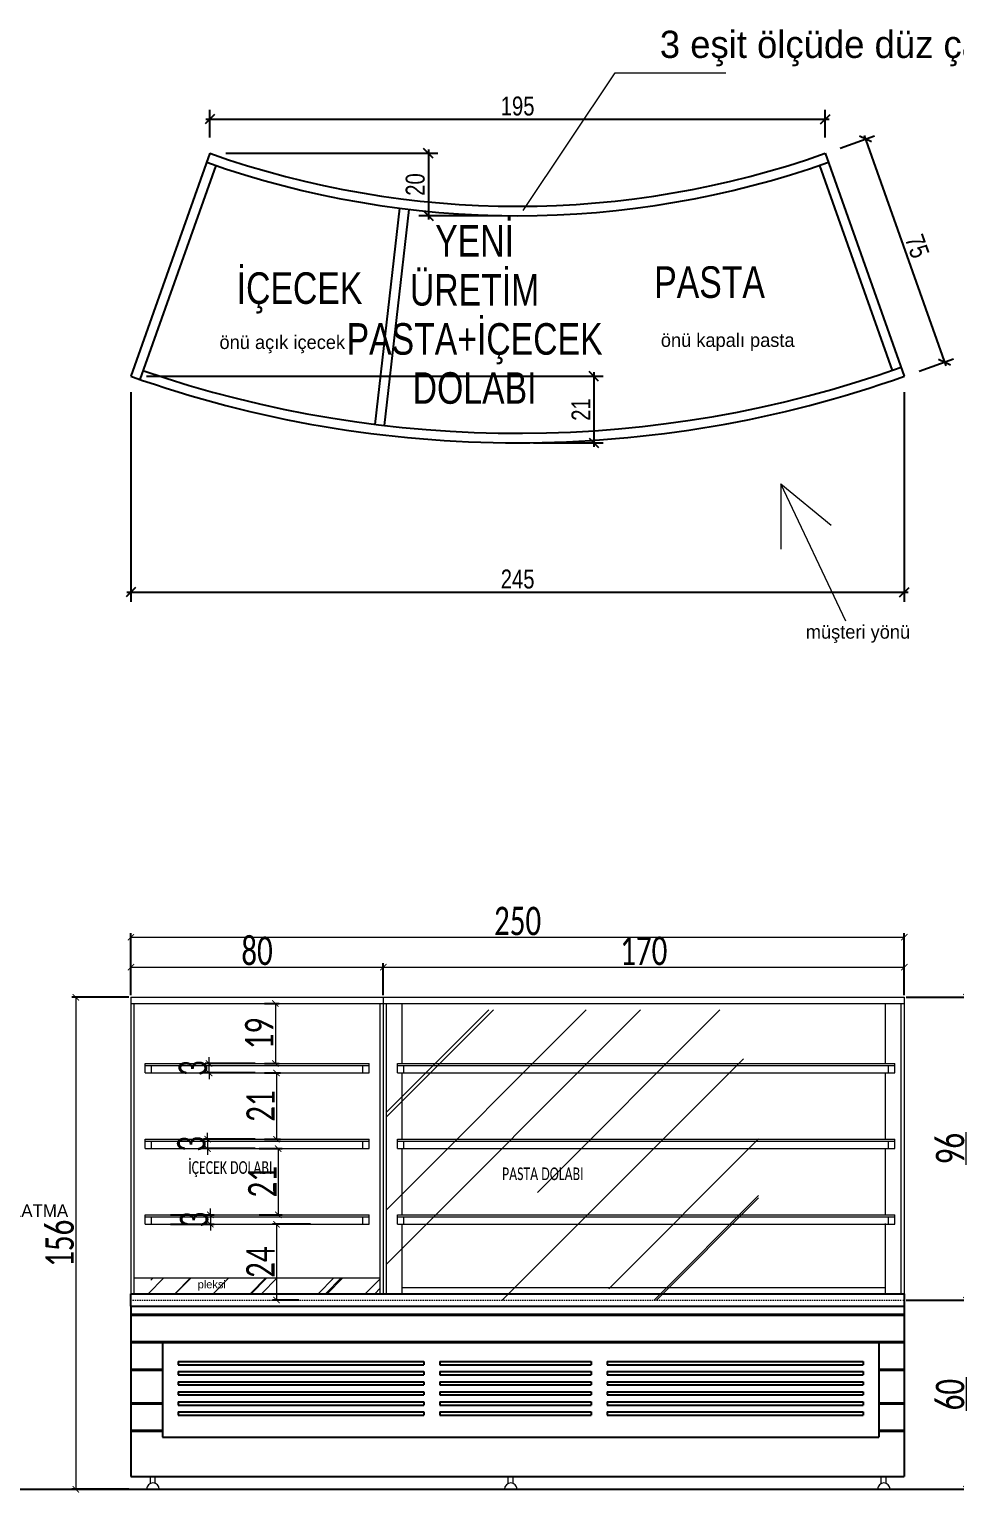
# Model space of a CAD drawing. Header units: millimetres. Extents: x 228897 to 231507, y -97047 to -95333.
# Drawn here: x 230794.6 to 231088, y -96578.2 to -96114.1 of the extents above; entities that cross this region are included whole.
import ezdxf
from ezdxf.enums import TextEntityAlignment as Align

# ---------------------------------------------------------------- set-up
doc = ezdxf.new("R2010")
doc.units = ezdxf.units.MM
doc.header["$PDMODE"] = 2
doc.linetypes.add('DOT', pattern=[6.35, 0, -6.35])
doc.layers.get('0').update_dxf_attribs({"lineweight": 20})
for name, color, linetype in [('makine ekipman', 187, 'Continuous'), ('OLCULENEDIRME', 210, 'Continuous'), ('yazı', 11, 'Continuous')]:
    doc.layers.add(name, color=color, linetype=linetype)
for name, color, linetype, lineweight in [('mutfak yazı', 7, 'Continuous', 20), ('t_ahsap', 34, 'Continuous', 25), ('t_cam', 132, 'Continuous', 20), ('t_mermer', 155, 'Continuous', 20), ('t_olcu', 252, 'Continuous', 20), ('t_tarama', 253, 'Continuous', 5), ('t_yazı', 23, 'Continuous', 25), ('ölçü', 251, 'Continuous', 5)]:
    doc.layers.add(name, color=color, linetype=linetype, lineweight=lineweight)
doc.styles.add('antet', font='arial.ttf')
doc.styles.add('ATU', font='GOTHIC.TTF', dxfattribs={"width": 0.8})
doc.styles.add('NESLİ', font='GOTHIC.TTF', dxfattribs={"height": 7})
doc.styles.add('TAKSİM', font='GOTHIC.TTF', dxfattribs={"height": 20})
doc.styles.add('uban-2', font='GOTHIC.TTF', dxfattribs={"width": 0.8})
doc.styles.add('UBN', font='GOTHIC.TTF', dxfattribs={"width": 0.8})
doc.styles.add('Ölçü50', font='calibri.ttf', dxfattribs={"width": 0.7})
doc.dimstyles.new('olcu10', dxfattribs={"dimtxt": 9, "dimasz": 2, "dimexe": 1.25, "dimexo": 0.625, "dimgap": 0.5, "dimtad": 1, "dimdec": 1, "dimrnd": 0.5, "dimzin": 9, "dimtxsty": 'Ölçü50', "dimblk": 'ARCHTICK', "dimcen": 2, "dimclrd": 256, "dimclre": 256, "dimclrt": 6, "dimazin": 2, "dimtfac": 1, "dimtdec": 1, "dimtix": 1, "dimtmove": 0, "dimatfit": 3, "dimldrblk": 'ARCHTICK', "dimfxl": 1, "dimlwd": -1, "dimarcsym": 0})
doc.dimstyles.new('U_DIM_1_20', dxfattribs={"dimtxt": 6, "dimasz": 3, "dimexe": 3, "dimexo": 5, "dimgap": 1, "dimtad": 1, "dimdec": 1, "dimrnd": 0.5, "dimzin": 11, "dimtxsty": 'ATU', "dimblk": 'OBLIQUE', "dimcen": 1.5, "dimdle": 1.25, "dimclrd": 251, "dimclre": 251, "dimclrt": 1, "dimadec": 0, "dimazin": 0, "dimtfac": 1.25, "dimtdec": 1, "dimtix": 1, "dimtofl": 0, "dimtmove": 1, "dimatfit": 3, "dimldrblk": 'OBLIQUE', "dimfxl": 5, "dimtolj": 1, "dimtzin": 0, "dimarcsym": 0})

# ---------------------------------------------------------------- blocks, each defined once
blk = doc.blocks.new('_Oblique')
at = {"color": 0, "linetype": 'ByBlock', "lineweight": -2}
blk.add_line((-0.5, -0.5), (0.5, 0.5), dxfattribs=at)
blk = doc.blocks.new('*D424')
at = {"layer": 'DEFPOINTS', "color": 0, "transparency": 16777216}
for p in [(231046.94, -96153.48), (231084.75, -96219.65), (231071.99, -96224.17)]:
    blk.add_point(p, dxfattribs=at)
at = {"layer": 'ölçü', "color": 251, "lineweight": -2, "transparency": 16777216}
for p, q in [((231051.66, -96151.81), (231062.53, -96147.95)), ((231059.28, -96147.78), (231085.17, -96220.83)), ((231076.71, -96222.5), (231087.58, -96218.65))]:
    blk.add_line(p, q, dxfattribs=at)
at = {"layer": 'ölçü', "color": 251, "lineweight": -2, "transparency": 16777216, "xscale": 3, "yscale": 3, "zscale": 3}
for p, rotation in [((231059.7, -96148.96), 109.5123395397939), ((231084.75, -96219.65), 289.5123395397938)]:
    blk.add_blockref('_Oblique', p, dxfattribs=dict(at, rotation=rotation))
at = {"layer": 'ölçü', "color": 1, "transparency": 16777216, "insert": (231076.07, -96182.94), "char_height": 6, "attachment_point": 5, "rotation": 289.5123, "style": 'ATU'}
blk.add_mtext('\\A1;75', dxfattribs=at)
blk = doc.blocks.new('_ArchTick')
at = {"color": 0, "linetype": 'ByBlock', "const_width": 0.15}
blk.add_lwpolyline([(-0.5, -0.5), (0.5, 0.5)], dxfattribs=at)
blk = doc.blocks.new('*D442')
at = {"layer": 'DEFPOINTS', "color": 0, "transparency": 16777216}
for p in [(230826.8, -96421.07), (230809.36, -96577.07), (230826.8, -96577.07)]:
    blk.add_point(p, dxfattribs=at)
at = {"layer": 't_olcu', "lineweight": -2, "transparency": 16777216}
for p, q in [((230826.18, -96421.07), (230808.11, -96421.07)), ((230826.18, -96577.07), (230808.11, -96577.07))]:
    blk.add_line(p, q, dxfattribs=at)
at = {"layer": 't_olcu', "transparency": 16777216}
blk.add_line((230809.36, -96421.07), (230809.36, -96577.07), dxfattribs=at)
at = {"layer": 't_olcu', "transparency": 16777216, "xscale": 2, "yscale": 2, "zscale": 2}
for p, rotation in [((230809.36, -96421.07), 90), ((230809.36, -96577.07), 270)]:
    blk.add_blockref('_ArchTick', p, dxfattribs=dict(at, rotation=rotation))
at = {"layer": 't_olcu', "color": 6, "transparency": 16777216, "insert": (230804.25, -96499.07), "char_height": 9, "attachment_point": 5, "rotation": 90, "style": 'Ölçü50'}
blk.add_mtext('156', dxfattribs=at)
blk = doc.blocks.new('*D425')
at = {"layer": 'DEFPOINTS', "color": 0, "transparency": 16777216}
for p in [(231071.99, -96517.07, 0), (231079.89, -96577.07, 0), (231091.64, -96577.07)]:
    blk.add_point(p, dxfattribs=at)
at = {"layer": 't_olcu', "lineweight": -2, "transparency": 16777216}
for p, q in [((231072.62, -96517.07), (231092.89, -96517.07)), ((231080.52, -96577.07), (231092.89, -96577.07))]:
    blk.add_line(p, q, dxfattribs=at)
at = {"layer": 't_olcu', "transparency": 16777216}
blk.add_line((231091.64, -96517.07), (231091.64, -96577.07), dxfattribs=at)
at = {"layer": 't_olcu', "transparency": 16777216, "xscale": 2, "yscale": 2, "zscale": 2}
for p, rotation in [((231091.64, -96517.07), 90), ((231091.64, -96577.07), 270)]:
    blk.add_blockref('_ArchTick', p, dxfattribs=dict(at, rotation=rotation))
at = {"layer": 't_olcu', "color": 6, "transparency": 16777216, "insert": (231086.53, -96547.07), "char_height": 9, "attachment_point": 5, "rotation": 90, "style": 'Ölçü50'}
blk.add_mtext('60', dxfattribs=at)
blk = doc.blocks.new('*D443')
at = {"layer": 'DEFPOINTS', "color": 0, "transparency": 16777216}
for p in [(231071.99, -96421.07, 0), (231091.64, -96421.07), (231071.99, -96517.07, 0)]:
    blk.add_point(p, dxfattribs=at)
at = {"layer": 't_olcu', "lineweight": -2, "transparency": 16777216}
for p, q in [((231072.62, -96421.07), (231092.89, -96421.07)), ((231072.62, -96517.07), (231092.89, -96517.07))]:
    blk.add_line(p, q, dxfattribs=at)
at = {"layer": 't_olcu', "transparency": 16777216}
blk.add_line((231091.64, -96517.07), (231091.64, -96421.07), dxfattribs=at)
at = {"layer": 't_olcu', "transparency": 16777216, "xscale": 2, "yscale": 2, "zscale": 2}
for p, rotation in [((231091.64, -96421.07), 90), ((231091.64, -96517.07), 270)]:
    blk.add_blockref('_ArchTick', p, dxfattribs=dict(at, rotation=rotation))
at = {"layer": 't_olcu', "color": 6, "transparency": 16777216, "insert": (231086.53, -96469.07), "char_height": 9, "attachment_point": 5, "rotation": 90, "style": 'Ölçü50'}
blk.add_mtext('96', dxfattribs=at)
blk = doc.blocks.new('*D444')
at = {"layer": 'DEFPOINTS', "color": 0, "transparency": 16777216}
for p in [(231071.99, -96402.04), (230826.8, -96421.07, 0), (231071.99, -96421.07)]:
    blk.add_point(p, dxfattribs=at)
at = {"layer": 't_olcu', "lineweight": -2, "transparency": 16777216}
for p, q in [((230826.8, -96420.44), (230826.8, -96400.79)), ((231071.99, -96420.44), (231071.99, -96400.79))]:
    blk.add_line(p, q, dxfattribs=at)
at = {"layer": 't_olcu', "transparency": 16777216}
blk.add_line((230826.8, -96402.04), (231071.99, -96402.04), dxfattribs=at)
at = {"layer": 't_olcu', "transparency": 16777216, "xscale": 2, "yscale": 2, "zscale": 2, "rotation": 180}
blk.add_blockref('_ArchTick', (230826.8, -96402.04), dxfattribs=at)
at = {"layer": 't_olcu', "transparency": 16777216, "xscale": 2, "yscale": 2, "zscale": 2}
blk.add_blockref('_ArchTick', (231071.99, -96402.04), dxfattribs=at)
at = {"layer": 't_olcu', "color": 6, "transparency": 16777216, "insert": (230949.4, -96396.93), "char_height": 9, "attachment_point": 5, "style": 'Ölçü50'}
blk.add_mtext('250', dxfattribs=at)
blk = doc.blocks.new('*D429')
at = {"layer": 'DEFPOINTS', "color": 0, "transparency": 16777216}
for p in [(230868.58, -96423.07, 0), (230868.58, -96442.07, 0), (230872.6, -96442.07)]:
    blk.add_point(p, dxfattribs=at)
at = {"layer": 't_olcu', "lineweight": -2, "transparency": 16777216}
for p, q in [((230869.21, -96423.07), (230873.85, -96423.07)), ((230869.21, -96442.07), (230873.85, -96442.07))]:
    blk.add_line(p, q, dxfattribs=at)
at = {"layer": 't_olcu', "transparency": 16777216}
blk.add_line((230872.6, -96423.07), (230872.6, -96442.07), dxfattribs=at)
at = {"layer": 't_olcu', "transparency": 16777216, "xscale": 2, "yscale": 2, "zscale": 2}
for p, rotation in [((230872.6, -96423.07), 90), ((230872.6, -96442.07), 270)]:
    blk.add_blockref('_ArchTick', p, dxfattribs=dict(at, rotation=rotation))
at = {"layer": 't_olcu', "color": 6, "transparency": 16777216, "insert": (230867.49, -96432.57), "char_height": 9, "attachment_point": 5, "rotation": 90, "style": 'Ölçü50'}
blk.add_mtext('19', dxfattribs=at)
blk = doc.blocks.new('*D447')
at = {"layer": 'DEFPOINTS', "color": 0, "transparency": 16777216}
for p in [(230851.6, -96442.07), (230866.8, -96442.07, 0), (230866.8, -96445.07, 0)]:
    blk.add_point(p, dxfattribs=at)
at = {"layer": 't_olcu', "lineweight": -2, "transparency": 16777216}
for p, q in [((230866.18, -96442.07), (230850.35, -96442.07)), ((230866.18, -96445.07), (230850.35, -96445.07))]:
    blk.add_line(p, q, dxfattribs=at)
at = {"layer": 't_olcu', "transparency": 16777216}
for p, q in [((230851.6, -96442.07), (230851.6, -96440.07)), ((230851.6, -96445.07), (230851.6, -96442.07)), ((230851.6, -96445.07), (230851.6, -96447.07))]:
    blk.add_line(p, q, dxfattribs=at)
at = {"layer": 't_olcu', "transparency": 16777216, "xscale": 2, "yscale": 2, "zscale": 2}
for p, rotation in [((230851.6, -96442.07), 270), ((230851.6, -96445.07), 90)]:
    blk.add_blockref('_ArchTick', p, dxfattribs=dict(at, rotation=rotation))
at = {"layer": 't_olcu', "color": 6, "transparency": 16777216, "insert": (230846.49, -96443.57), "char_height": 9, "attachment_point": 5, "rotation": 90, "style": 'Ölçü50'}
blk.add_mtext('3', dxfattribs=at)
blk = doc.blocks.new('*D450')
at = {"layer": 'DEFPOINTS', "color": 0, "transparency": 16777216}
for p in [(230866.8, -96469.07), (230866.8, -96490.07), (230873.51, -96490.07)]:
    blk.add_point(p, dxfattribs=at)
at = {"layer": 't_olcu', "lineweight": -2, "transparency": 16777216}
for p, q in [((230867.43, -96469.07), (230874.76, -96469.07)), ((230867.43, -96490.07), (230874.76, -96490.07))]:
    blk.add_line(p, q, dxfattribs=at)
at = {"layer": 't_olcu', "transparency": 16777216}
blk.add_line((230873.51, -96469.07), (230873.51, -96490.07), dxfattribs=at)
at = {"layer": 't_olcu', "transparency": 16777216, "xscale": 2, "yscale": 2, "zscale": 2}
for p, rotation in [((230873.51, -96469.07), 90), ((230873.51, -96490.07), 270)]:
    blk.add_blockref('_ArchTick', p, dxfattribs=dict(at, rotation=rotation))
at = {"layer": 't_olcu', "color": 6, "transparency": 16777216, "insert": (230868.47, -96479.57), "char_height": 9, "attachment_point": 5, "rotation": 90, "style": 'Ölçü50'}
blk.add_mtext('21', dxfattribs=at)
blk = doc.blocks.new('*D430')
at = {"layer": 'DEFPOINTS', "color": 0, "transparency": 16777216}
for p in [(230868.58, -96445.07, 0), (230868.58, -96466.07, 0), (230872.96, -96466.07)]:
    blk.add_point(p, dxfattribs=at)
at = {"layer": 't_olcu', "lineweight": -2, "transparency": 16777216}
for p, q in [((230869.21, -96445.07), (230874.21, -96445.07)), ((230869.21, -96466.07), (230874.21, -96466.07))]:
    blk.add_line(p, q, dxfattribs=at)
at = {"layer": 't_olcu', "transparency": 16777216}
blk.add_line((230872.96, -96445.07), (230872.96, -96466.07), dxfattribs=at)
at = {"layer": 't_olcu', "transparency": 16777216, "xscale": 2, "yscale": 2, "zscale": 2}
for p, rotation in [((230872.96, -96445.07), 90), ((230872.96, -96466.07), 270)]:
    blk.add_blockref('_ArchTick', p, dxfattribs=dict(at, rotation=rotation))
at = {"layer": 't_olcu', "color": 6, "transparency": 16777216, "insert": (230867.92, -96455.57), "char_height": 9, "attachment_point": 5, "rotation": 90, "style": 'Ölçü50'}
blk.add_mtext('21', dxfattribs=at)
blk = doc.blocks.new('*D451')
at = {"layer": 'DEFPOINTS', "color": 0, "transparency": 16777216}
for p in [(230866.8, -96466.07, 0), (230851.11, -96469.07), (230866.8, -96469.07, 0)]:
    blk.add_point(p, dxfattribs=at)
at = {"layer": 't_olcu', "lineweight": -2, "transparency": 16777216}
for p, q in [((230866.18, -96466.07), (230849.86, -96466.07)), ((230866.18, -96469.07), (230849.86, -96469.07))]:
    blk.add_line(p, q, dxfattribs=at)
at = {"layer": 't_olcu', "transparency": 16777216}
for p, q in [((230851.11, -96466.07), (230851.11, -96464.07)), ((230851.11, -96466.07), (230851.11, -96469.07)), ((230851.11, -96469.07), (230851.11, -96471.07))]:
    blk.add_line(p, q, dxfattribs=at)
at = {"layer": 't_olcu', "transparency": 16777216, "xscale": 2, "yscale": 2, "zscale": 2}
for p, rotation in [((230851.11, -96466.07), 270), ((230851.11, -96469.07), 90)]:
    blk.add_blockref('_ArchTick', p, dxfattribs=dict(at, rotation=rotation))
at = {"layer": 't_olcu', "color": 6, "transparency": 16777216, "insert": (230846, -96467.57), "char_height": 9, "attachment_point": 5, "rotation": 90, "style": 'Ölçü50'}
blk.add_mtext('3', dxfattribs=at)
blk = doc.blocks.new('*D431')
at = {"layer": 'DEFPOINTS', "color": 0, "transparency": 16777216}
for p in [(230884.34, -96493.07, 0), (230872.92, -96517.07), (230880.71, -96517.07, 0)]:
    blk.add_point(p, dxfattribs=at)
at = {"layer": 't_olcu', "lineweight": -2, "transparency": 16777216}
for p, q in [((230883.71, -96493.07), (230871.67, -96493.07)), ((230880.09, -96517.07), (230871.67, -96517.07))]:
    blk.add_line(p, q, dxfattribs=at)
at = {"layer": 't_olcu', "transparency": 16777216}
blk.add_line((230872.92, -96493.07), (230872.92, -96517.07), dxfattribs=at)
at = {"layer": 't_olcu', "transparency": 16777216, "xscale": 2, "yscale": 2, "zscale": 2}
for p, rotation in [((230872.92, -96493.07), 90), ((230872.92, -96517.07), 270)]:
    blk.add_blockref('_ArchTick', p, dxfattribs=dict(at, rotation=rotation))
at = {"layer": 't_olcu', "color": 6, "transparency": 16777216, "insert": (230867.86, -96505.07), "char_height": 9, "attachment_point": 5, "rotation": 90, "style": 'Ölçü50'}
blk.add_mtext('24', dxfattribs=at)
blk = doc.blocks.new('*D432')
at = {"layer": 'DEFPOINTS', "color": 0, "transparency": 16777216}
for p in [(230838.75, -96490.07, 0), (230838.75, -96493.07, 0), (230851.99, -96493.07)]:
    blk.add_point(p, dxfattribs=at)
at = {"layer": 't_olcu', "lineweight": -2, "transparency": 16777216}
for p, q in [((230839.37, -96490.07), (230853.24, -96490.07)), ((230839.37, -96493.07), (230853.24, -96493.07))]:
    blk.add_line(p, q, dxfattribs=at)
at = {"layer": 't_olcu', "transparency": 16777216}
for p, q in [((230851.99, -96490.07), (230851.99, -96488.07)), ((230851.99, -96490.07), (230851.99, -96493.07)), ((230851.99, -96493.07), (230851.99, -96495.07))]:
    blk.add_line(p, q, dxfattribs=at)
at = {"layer": 't_olcu', "transparency": 16777216, "xscale": 2, "yscale": 2, "zscale": 2}
for p, rotation in [((230851.99, -96490.07), 270), ((230851.99, -96493.07), 90)]:
    blk.add_blockref('_ArchTick', p, dxfattribs=dict(at, rotation=rotation))
at = {"layer": 't_olcu', "color": 6, "transparency": 16777216, "insert": (230846.88, -96491.57), "char_height": 9, "attachment_point": 5, "rotation": 90, "style": 'Ölçü50'}
blk.add_mtext('3', dxfattribs=at)
blk = doc.blocks.new('*D455')
at = {"layer": 'DEFPOINTS', "color": 0, "transparency": 16777216}
for p in [(230906.8, -96411.52), (230826.8, -96421.07), (230906.8, -96421.07, 0)]:
    blk.add_point(p, dxfattribs=at)
at = {"layer": 't_olcu', "lineweight": -2, "transparency": 16777216}
for p, q in [((230826.8, -96420.44), (230826.8, -96410.27)), ((230906.8, -96420.44), (230906.8, -96410.27))]:
    blk.add_line(p, q, dxfattribs=at)
at = {"layer": 't_olcu', "transparency": 16777216}
blk.add_line((230826.8, -96411.52), (230906.8, -96411.52), dxfattribs=at)
at = {"layer": 't_olcu', "transparency": 16777216, "xscale": 2, "yscale": 2, "zscale": 2, "rotation": 180}
blk.add_blockref('_ArchTick', (230826.8, -96411.52), dxfattribs=at)
at = {"layer": 't_olcu', "transparency": 16777216, "xscale": 2, "yscale": 2, "zscale": 2}
blk.add_blockref('_ArchTick', (230906.8, -96411.52), dxfattribs=at)
at = {"layer": 't_olcu', "color": 6, "transparency": 16777216, "insert": (230866.8, -96406.4), "char_height": 9, "attachment_point": 5, "style": 'Ölçü50'}
blk.add_mtext('80', dxfattribs=at)
blk = doc.blocks.new('*D435')
at = {"layer": 'DEFPOINTS', "color": 0, "transparency": 16777216}
for p in [(231071.99, -96411.52), (231071.99, -96420.44), (230906.8, -96421.07, 0)]:
    blk.add_point(p, dxfattribs=at)
at = {"layer": 't_olcu', "lineweight": -2, "transparency": 16777216}
for p, q in [((230906.8, -96420.44), (230906.8, -96410.27)), ((231071.99, -96419.82), (231071.99, -96410.27))]:
    blk.add_line(p, q, dxfattribs=at)
at = {"layer": 't_olcu', "transparency": 16777216}
blk.add_line((230906.8, -96411.52), (231071.99, -96411.52), dxfattribs=at)
at = {"layer": 't_olcu', "transparency": 16777216, "xscale": 2, "yscale": 2, "zscale": 2, "rotation": 180}
blk.add_blockref('_ArchTick', (230906.8, -96411.52), dxfattribs=at)
at = {"layer": 't_olcu', "transparency": 16777216, "xscale": 2, "yscale": 2, "zscale": 2}
blk.add_blockref('_ArchTick', (231071.99, -96411.52), dxfattribs=at)
at = {"layer": 't_olcu', "color": 6, "transparency": 16777216, "insert": (230989.4, -96406.4), "char_height": 9, "attachment_point": 5, "style": 'Ölçü50'}
blk.add_mtext('170', dxfattribs=at)
blk = doc.blocks.new('*D437')
at = {"layer": 'DEFPOINTS', "color": 0, "transparency": 16777216}
for p in [(231046.94, -96142.67), (230851.86, -96153.48), (231046.94, -96153.48)]:
    blk.add_point(p, dxfattribs=at)
at = {"layer": 'ölçü', "color": 251, "lineweight": -2, "transparency": 16777216}
for p, q in [((230851.86, -96148.48), (230851.86, -96139.67)), ((231046.94, -96148.48), (231046.94, -96139.67)), ((230850.61, -96142.67), (231048.19, -96142.67))]:
    blk.add_line(p, q, dxfattribs=at)
at = {"layer": 'ölçü', "color": 251, "lineweight": -2, "transparency": 16777216, "xscale": 3, "yscale": 3, "zscale": 3, "rotation": 180}
blk.add_blockref('_Oblique', (230851.86, -96142.67), dxfattribs=at)
at = {"layer": 'ölçü', "color": 251, "lineweight": -2, "transparency": 16777216, "xscale": 3, "yscale": 3, "zscale": 3}
blk.add_blockref('_Oblique', (231046.94, -96142.67), dxfattribs=at)
at = {"layer": 'ölçü', "color": 1, "transparency": 16777216, "insert": (230949.4, -96138.52), "char_height": 6, "attachment_point": 5, "style": 'ATU'}
blk.add_mtext('\\A1;195', dxfattribs=at)
blk = doc.blocks.new('*D438')
at = {"layer": 'DEFPOINTS', "color": 0, "transparency": 16777216}
for p in [(230826.8, -96224.17), (230949.4, -96245.26), (230973.54, -96245.26)]:
    blk.add_point(p, dxfattribs=at)
at = {"layer": 'ölçü', "color": 251, "lineweight": -2, "transparency": 16777216}
for p, q in [((230831.8, -96224.17), (230976.54, -96224.17)), ((230973.54, -96222.92), (230973.54, -96246.51)), ((230954.4, -96245.26), (230976.54, -96245.26))]:
    blk.add_line(p, q, dxfattribs=at)
at = {"layer": 'ölçü', "color": 251, "lineweight": -2, "transparency": 16777216, "xscale": 3, "yscale": 3, "zscale": 3}
for p, rotation in [((230973.54, -96224.17), 90), ((230973.54, -96245.26), 270)]:
    blk.add_blockref('_Oblique', p, dxfattribs=dict(at, rotation=rotation))
at = {"layer": 'ölçü', "color": 1, "transparency": 16777216, "insert": (230969.47, -96234.71), "char_height": 6, "attachment_point": 5, "rotation": 90, "style": 'ATU'}
blk.add_mtext('\\A1;21', dxfattribs=at)
blk = doc.blocks.new('*D439')
at = {"layer": 'DEFPOINTS', "color": 0, "transparency": 16777216}
for p in [(230851.86, -96153.48), (230921.11, -96173.26), (230949.4, -96173.26)]:
    blk.add_point(p, dxfattribs=at)
at = {"layer": 'ölçü', "color": 251, "lineweight": -2, "transparency": 16777216}
for p, q in [((230856.86, -96153.48), (230924.11, -96153.48)), ((230921.11, -96152.23), (230921.11, -96174.51)), ((230944.4, -96173.26), (230918.11, -96173.26))]:
    blk.add_line(p, q, dxfattribs=at)
at = {"layer": 'ölçü', "color": 251, "lineweight": -2, "transparency": 16777216, "xscale": 3, "yscale": 3, "zscale": 3}
for p, rotation in [((230921.11, -96153.48), 90), ((230921.11, -96173.26), 270)]:
    blk.add_blockref('_Oblique', p, dxfattribs=dict(at, rotation=rotation))
at = {"layer": 'ölçü', "color": 1, "transparency": 16777216, "insert": (230916.96, -96163.37), "char_height": 6, "attachment_point": 5, "rotation": 90, "style": 'ATU'}
blk.add_mtext('\\A1;20', dxfattribs=at)
blk = doc.blocks.new('*D441')
at = {"layer": 'DEFPOINTS', "color": 0, "transparency": 16777216}
for p in [(230826.8, -96224.17), (231071.99, -96224.17), (231071.99, -96292.65)]:
    blk.add_point(p, dxfattribs=at)
at = {"layer": 'ölçü', "color": 251, "lineweight": -2, "transparency": 16777216}
for p, q in [((230826.8, -96229.17), (230826.8, -96295.65)), ((231071.99, -96229.17), (231071.99, -96295.65)), ((230825.55, -96292.65), (231073.24, -96292.65))]:
    blk.add_line(p, q, dxfattribs=at)
at = {"layer": 'ölçü', "color": 251, "lineweight": -2, "transparency": 16777216, "xscale": 3, "yscale": 3, "zscale": 3, "rotation": 180}
blk.add_blockref('_Oblique', (230826.8, -96292.65), dxfattribs=at)
at = {"layer": 'ölçü', "color": 251, "lineweight": -2, "transparency": 16777216, "xscale": 3, "yscale": 3, "zscale": 3}
blk.add_blockref('_Oblique', (231071.99, -96292.65), dxfattribs=at)
at = {"layer": 'ölçü', "color": 1, "transparency": 16777216, "insert": (230949.4, -96288.5), "char_height": 6, "attachment_point": 5, "style": 'ATU'}
blk.add_mtext('\\A1;245', dxfattribs=at)

msp = doc.modelspace()

# ---------------------------------------------------------------- hatches: boundary and pattern name
at = {"layer": 't_tarama'}
h = msp.add_hatch(dxfattribs=at)
h.set_pattern_fill('AR-RROOF', color=256, scale=2, angle=45)
h.set_pattern_definition([(45, (200961.505, -95225.82), (43.10523, 114.94728), [762, -101.6, 254, -50.8]), (45, (200991.32, -95160.08), (-83.69599, 11.85394), [152.4, -16.764, 304.8, -38.1]), (45, (200948.932, -95177.325), (162.72224, 210.856414), [406.4, -71.12, 203.2, -50.8])])
h.paths.add_polyline_path([(230907.8, -96425.07), (231025.77, -96425.07), (231025.77, -96517.07), (230907.8, -96517.07)])
h = msp.add_hatch(dxfattribs=at)
h.set_pattern_fill('AR-RROOF', color=256, scale=0.5, angle=45)
h.set_pattern_definition([(45, (200872.208, -95223.818), (10.7763073, 28.7368196), [190.5, -25.4, 63.5, -12.7]), (45, (200879.662, -95207.384), (-20.923997, 2.9634845), [38.1, -4.191, 76.2, -9.525]), (45, (200869.065, -95211.695), (40.6805602, 52.7141034), [101.6, -17.78, 50.8, -12.7])])
h.paths.add_polyline_path([(230827.8, -96510.07), (230827.8, -96515.07), (230905.8, -96515.07), (230905.8, -96510.07)])

# ---------------------------------------------------------------- linework, layer by layer
at = {"color": 5}
for p, q in [((230832.99, -96575.23, 0), (230832.99, -96573.07, 0)), ((230834.5, -96575.2, 0), (230834.5, -96573.07, 0)), ((230946.45, -96575.23, 0), (230946.45, -96573.07, 0)), ((230947.96, -96575.2, 0), (230947.96, -96573.07, 0)), ((231064.7, -96575.23, 0), (231064.7, -96573.07, 0)), ((231066.21, -96575.2, 0), (231066.21, -96573.07, 0))]:
    msp.add_line(p, q, dxfattribs=at)
for centre in [(230833.78, -96577.07, 0), (230947.24, -96577.07, 0), (231065.49, -96577.07, 0)]:
    msp.add_arc(centre, 2, 0, 180, dxfattribs=at)
at = {"layer": 'makine ekipman'}
for p, q in [((230851.86, -96153.48, 0), (230826.8, -96224.17, 0)), ((231046.94, -96153.48, 0), (231071.99, -96224.17, 0)), ((230853.69, -96157.3, 0), (230829.63, -96225.17, 0)), ((231045.11, -96157.29, 0), (231068.17, -96222.33, 0)), ((230904.23, -96239.44, 0), (230912.01, -96170.88, 0)), ((230907.21, -96239.8, 0), (230914.99, -96171.24, 0))]:
    msp.add_line(p, q, dxfattribs=at)
for centre, radius, start, end in [((230949.39, -95878.35, 0), 294.9, 250.4801, 289.5225), ((230949.39, -95878.35, 0), 291.9, 250.4801, 289.5225), ((230949.39, -95878.35, 0), 363.9, 250.9528, 289.5222), ((230949.4, -95878.37, 0), 366.89, 250.4791, 289.5209)]:
    msp.add_arc(centre, radius, start, end, dxfattribs=at)
at = {"layer": 'mutfak yazı'}
for p, q in [((230951.19, -96171.64, 0), (230980.29, -96127.96, 0)), ((230980.29, -96127.96, 0), (231015.45, -96127.96, 0)), ((231053.43, -96301.78, 0), (231032.81, -96258.28, 0)), ((231032.81, -96258.28, 0), (231032.81, -96278.97, 0)), ((231032.81, -96258.28, 0), (231048.83, -96271.38, 0))]:
    msp.add_line(p, q, dxfattribs=at)
at = {"layer": 'OLCULENEDIRME'}
msp.add_line((230543.12, -96577.07, 0), (231169.06, -96577.07, 0), dxfattribs=at)
at = {"layer": 't_ahsap'}
for p, q in [((230826.8, -96519.07, 0), (230826.8, -96573.07, 0)), ((230826.8, -96521.57, 0), (231071.99, -96521.57, 0)), ((230826.8, -96521.87, 0), (231071.99, -96521.87, 0)), ((231071.99, -96519.07, 0), (231071.99, -96573.07, 0)), ((230826.8, -96530.27, 0), (231071.99, -96530.27, 0)), ((230826.8, -96530.57, 0), (231071.99, -96530.57, 0)), ((230836.8, -96530.57, 0), (231063.89, -96530.57, 0)), ((230836.8, -96530.57, 0), (230836.8, -96560.57, 0)), ((231063.89, -96530.57, 0), (231063.89, -96560.57, 0)), ((231063.89, -96530.57, 0), (231071.99, -96530.57, 0)), ((230841.8, -96536.57, 0), (230919.71, -96536.57, 0)), ((230841.8, -96536.57, 0), (230841.8, -96537.57, 0)), ((230919.71, -96536.57, 0), (230919.71, -96537.57, 0)), ((230924.71, -96536.57, 0), (230972.75, -96536.57, 0)), ((230924.71, -96536.57, 0), (230924.71, -96537.57, 0)), ((230972.75, -96536.57, 0), (230972.75, -96537.57, 0)), ((230977.75, -96536.57, 0), (231058.99, -96536.57, 0)), ((230977.75, -96536.57, 0), (230977.75, -96537.57, 0)), ((231058.99, -96536.57, 0), (231058.99, -96537.57, 0)), ((230826.8, -96538.97, 0), (230836.8, -96538.97, 0)), ((230826.8, -96539.27, 0), (230836.8, -96539.27, 0)), ((230841.8, -96537.57, 0), (230919.71, -96537.57, 0)), ((230841.8, -96539.77, 0), (230919.71, -96539.77, 0)), ((230841.8, -96539.77, 0), (230841.8, -96540.77, 0)), ((230841.8, -96540.77, 0), (230919.71, -96540.77, 0)), ((230919.71, -96539.77, 0), (230919.71, -96540.77, 0)), ((230924.71, -96537.57, 0), (230972.75, -96537.57, 0)), ((230924.71, -96539.77, 0), (230972.75, -96539.77, 0)), ((230924.71, -96539.77, 0), (230924.71, -96540.77, 0)), ((230924.71, -96540.77, 0), (230972.75, -96540.77, 0)), ((230972.75, -96539.77, 0), (230972.75, -96540.77, 0)), ((230977.75, -96537.57, 0), (231058.99, -96537.57, 0)), ((230977.75, -96539.77, 0), (231058.99, -96539.77, 0)), ((230977.75, -96539.77, 0), (230977.75, -96540.77, 0)), ((230977.75, -96540.77, 0), (231058.99, -96540.77, 0)), ((231058.99, -96539.77, 0), (231058.99, -96540.77, 0)), ((231063.89, -96538.97, 0), (231071.99, -96538.97, 0)), ((231063.89, -96539.27, 0), (231071.99, -96539.27, 0)), ((230841.8, -96542.97, 0), (230841.8, -96543.97, 0)), ((230841.8, -96542.97, 0), (230919.71, -96542.97, 0)), ((230841.8, -96543.97, 0), (230919.71, -96543.97, 0)), ((230841.8, -96546.17, 0), (230841.8, -96547.17, 0)), ((230841.8, -96546.17, 0), (230919.71, -96546.17, 0)), ((230919.71, -96542.97, 0), (230919.71, -96543.97, 0)), ((230919.71, -96546.17, 0), (230919.71, -96547.17, 0)), ((230924.71, -96542.97, 0), (230924.71, -96543.97, 0)), ((230924.71, -96542.97, 0), (230972.75, -96542.97, 0)), ((230924.71, -96543.97, 0), (230972.75, -96543.97, 0)), ((230924.71, -96546.17, 0), (230924.71, -96547.17, 0)), ((230924.71, -96546.17, 0), (230972.75, -96546.17, 0)), ((230972.75, -96542.97, 0), (230972.75, -96543.97, 0)), ((230972.75, -96546.17, 0), (230972.75, -96547.17, 0)), ((230977.75, -96542.97, 0), (230977.75, -96543.97, 0)), ((230977.75, -96542.97, 0), (231058.99, -96542.97, 0)), ((230977.75, -96543.97, 0), (231058.99, -96543.97, 0)), ((230977.75, -96546.17, 0), (230977.75, -96547.17, 0)), ((230977.75, -96546.17, 0), (231058.99, -96546.17, 0)), ((231058.99, -96542.97, 0), (231058.99, -96543.97, 0)), ((231058.99, -96546.17, 0), (231058.99, -96547.17, 0)), ((230826.8, -96549.67, 0), (230836.8, -96549.67, 0)), ((230826.8, -96549.97, 0), (230836.8, -96549.97, 0)), ((230841.8, -96547.17, 0), (230919.71, -96547.17, 0)), ((230841.8, -96549.37, 0), (230841.8, -96550.37, 0)), ((230841.8, -96549.37, 0), (230919.71, -96549.37, 0)), ((230841.8, -96550.37, 0), (230919.71, -96550.37, 0)), ((230919.71, -96549.37, 0), (230919.71, -96550.37, 0)), ((230924.71, -96547.17, 0), (230972.75, -96547.17, 0)), ((230924.71, -96549.37, 0), (230924.71, -96550.37, 0)), ((230924.71, -96549.37, 0), (230972.75, -96549.37, 0)), ((230924.71, -96550.37, 0), (230972.75, -96550.37, 0)), ((230972.75, -96549.37, 0), (230972.75, -96550.37, 0)), ((230977.75, -96547.17, 0), (231058.99, -96547.17, 0)), ((230977.75, -96549.37, 0), (230977.75, -96550.37, 0)), ((230977.75, -96549.37, 0), (231058.99, -96549.37, 0)), ((230977.75, -96550.37, 0), (231058.99, -96550.37, 0)), ((231058.99, -96549.37, 0), (231058.99, -96550.37, 0)), ((231063.89, -96549.67, 0), (231071.99, -96549.67, 0)), ((231063.89, -96549.97, 0), (231071.99, -96549.97, 0)), ((230841.8, -96552.57, 0), (230841.8, -96553.57, 0)), ((230841.8, -96552.57, 0), (230919.71, -96552.57, 0)), ((230841.8, -96553.57, 0), (230919.71, -96553.57, 0)), ((230919.71, -96552.57, 0), (230919.71, -96553.57, 0)), ((230924.71, -96552.57, 0), (230924.71, -96553.57, 0)), ((230924.71, -96552.57, 0), (230972.75, -96552.57, 0)), ((230924.71, -96553.57, 0), (230972.75, -96553.57, 0)), ((230972.75, -96552.57, 0), (230972.75, -96553.57, 0)), ((230977.75, -96552.57, 0), (230977.75, -96553.57, 0)), ((230977.75, -96552.57, 0), (231058.99, -96552.57, 0)), ((230977.75, -96553.57, 0), (231058.99, -96553.57, 0)), ((231058.99, -96552.57, 0), (231058.99, -96553.57, 0)), ((230826.8, -96558.37, 0), (230836.8, -96558.37, 0)), ((230826.8, -96558.67, 0), (230836.8, -96558.67, 0)), ((231063.89, -96558.37, 0), (231071.99, -96558.37, 0)), ((231063.89, -96558.67, 0), (231071.99, -96558.67, 0)), ((230836.8, -96560.57, 0), (231063.89, -96560.57, 0)), ((230826.8, -96573.07, 0), (231071.99, -96573.07, 0))]:
    msp.add_line(p, q, dxfattribs=at)
at = {"layer": 't_cam'}
for p, q in [((230826.8, -96421.07, 0), (230906.8, -96421.07, 0)), ((230826.8, -96421.07, 0), (230826.8, -96515.07, 0)), ((230826.8, -96423.07, 0), (230906.8, -96423.07, 0)), ((230827.8, -96515.07, 0), (230827.8, -96423.07, 0)), ((230905.8, -96515.07, 0), (230905.8, -96423.07, 0)), ((230906.8, -96421.07, 0), (231071.99, -96421.07, 0)), ((230906.8, -96421.07, 0), (230906.8, -96515.07, 0)), ((230906.8, -96421.07, 0), (230906.8, -96515.07, 0)), ((230906.8, -96423.07, 0), (231071.99, -96423.07, 0)), ((230907.8, -96515.07, 0), (230907.8, -96423.07, 0)), ((230912.8, -96442.07, 0), (230912.8, -96423.07, 0)), ((231065.99, -96442.07, 0), (231065.99, -96423.07, 0)), ((231070.99, -96515.07, 0), (231070.99, -96423.07, 0)), ((231071.99, -96421.07, 0), (231071.99, -96515.07, 0)), ((230831.3, -96442.07, 0), (230902.3, -96442.07, 0)), ((230831.3, -96445.07, 0), (230831.3, -96442.07, 0)), ((230831.3, -96442.67, 0), (230902.3, -96442.67, 0)), ((230833.3, -96445.07, 0), (230833.3, -96442.67, 0)), ((230900.3, -96445.07, 0), (230900.3, -96442.67, 0)), ((230902.3, -96445.07, 0), (230902.3, -96442.07, 0)), ((230911.3, -96442.07, 0), (231068.99, -96442.07, 0)), ((230911.3, -96445.07, 0), (230911.3, -96442.07, 0)), ((230911.3, -96442.67, 0), (231068.99, -96442.67, 0)), ((230913.3, -96445.07, 0), (230913.3, -96442.67, 0)), ((231066.99, -96445.07, 0), (231066.99, -96442.67, 0)), ((231068.99, -96445.07, 0), (231068.99, -96442.07, 0)), ((230831.3, -96445.07, 0), (230902.3, -96445.07, 0)), ((230831.3, -96445.07, 0), (230902.3, -96445.07, 0)), ((230911.3, -96445.07, 0), (231068.99, -96445.07, 0)), ((230911.3, -96445.07, 0), (231068.99, -96445.07, 0)), ((230912.8, -96466.07, 0), (230912.8, -96445.07, 0)), ((231065.99, -96466.07, 0), (231065.99, -96445.07, 0)), ((230831.3, -96466.07, 0), (230902.3, -96466.07, 0)), ((230831.3, -96469.07, 0), (230831.3, -96466.07, 0)), ((230831.3, -96466.67, 0), (230902.3, -96466.67, 0)), ((230833.3, -96469.07, 0), (230833.3, -96466.67, 0)), ((230900.3, -96469.07, 0), (230900.3, -96466.67, 0)), ((230902.3, -96469.07, 0), (230902.3, -96466.07, 0)), ((230911.3, -96466.07, 0), (231068.99, -96466.07, 0)), ((230911.3, -96469.07, 0), (230911.3, -96466.07, 0)), ((230911.3, -96466.67, 0), (231068.99, -96466.67, 0)), ((230913.3, -96469.07, 0), (230913.3, -96466.67, 0)), ((231066.99, -96469.07, 0), (231066.99, -96466.67, 0)), ((231068.99, -96469.07, 0), (231068.99, -96466.07, 0)), ((230831.3, -96469.07, 0), (230902.3, -96469.07, 0)), ((230831.3, -96469.07, 0), (230902.3, -96469.07, 0)), ((230911.3, -96469.07, 0), (231068.99, -96469.07, 0)), ((230911.3, -96469.07, 0), (231068.99, -96469.07, 0)), ((230912.8, -96490.07, 0), (230912.8, -96469.07, 0)), ((230912.8, -96490.07, 0), (230912.8, -96469.07, 0)), ((231065.99, -96490.07, 0), (231065.99, -96469.07, 0)), ((231065.99, -96490.07, 0), (231065.99, -96469.07, 0)), ((230831.3, -96490.07, 0), (230902.3, -96490.07, 0)), ((230831.3, -96493.07, 0), (230831.3, -96490.07, 0)), ((230902.3, -96493.07, 0), (230902.3, -96490.07, 0)), ((230911.3, -96490.07, 0), (231068.99, -96490.07, 0)), ((230911.3, -96493.07, 0), (230911.3, -96490.07, 0)), ((231068.99, -96493.07, 0), (231068.99, -96490.07, 0)), ((230831.3, -96490.67, 0), (230902.3, -96490.67, 0)), ((230831.3, -96493.07, 0), (230902.3, -96493.07, 0)), ((230831.3, -96493.07, 0), (230902.3, -96493.07, 0)), ((230833.3, -96493.07, 0), (230833.3, -96490.67, 0)), ((230900.3, -96493.07, 0), (230900.3, -96490.67, 0)), ((230911.3, -96490.67, 0), (231068.99, -96490.67, 0)), ((230911.3, -96493.07, 0), (231068.99, -96493.07, 0)), ((230911.3, -96493.07, 0), (231068.99, -96493.07, 0)), ((230912.8, -96513.07, 0), (230912.8, -96493.07, 0)), ((230912.8, -96515.07, 0), (230912.8, -96493.07, 0)), ((230913.3, -96493.07, 0), (230913.3, -96490.67, 0)), ((231065.99, -96513.07, 0), (231065.99, -96492.81, 0)), ((231065.99, -96515.07, 0), (231065.99, -96493.07, 0)), ((231066.99, -96493.07, 0), (231066.99, -96490.67, 0)), ((230827.8, -96510.07, 0), (230905.8, -96510.07, 0)), ((230912.8, -96513.07, 0), (231065.99, -96513.07, 0))]:
    msp.add_line(p, q, dxfattribs=at)
at = {"layer": 't_mermer', "lineweight": 25}
for p, q in [((230826.8, -96515.07, 0), (231071.99, -96515.07, 0)), ((230826.8, -96519.07, 0), (230826.8, -96515.07, 0)), ((231071.99, -96515.07, 0), (231071.99, -96519.07, 0)), ((230826.8, -96519.07, 0), (231071.99, -96519.07, 0))]:
    msp.add_line(p, q, dxfattribs=at)
at = {"layer": 't_tarama', "linetype": 'DOT', "ltscale": 0.1}
msp.add_line((230826.8, -96517.07, 0), (231071.99, -96517.07, 0), dxfattribs=at)

# ---------------------------------------------------------------- texts
at = {"style": 'TAKSİM'}
for s, height, p in [('3 eşit ölçüde düz çarpma kapaklı, ısı camlı', 8.64, (231103.33, -96123.24, 0)), ('önü açık içecek', 4.32, (230874.8, -96215.53, 0)), ('önü kapalı pasta ', 4.32, (231016.8, -96214.86, 0)), ('müşteri yönü', 4.32, (231057.29, -96307.37, 0))]:
    msp.add_text(s, height=height, dxfattribs=at).set_placement(p, align=Align.CENTER)
at = {"insert": (230733.81, -96480.07, 0), "char_height": 4, "attachment_point": 1, "style": 'NESLİ'}
msp.add_mtext_dynamic_manual_height_columns('SİYAH BOYALI GÖVDE\\PGÜN IŞIĞI LED AYDINLATMA \\P3200 KELVİN', width=89.1718, gutter_width=20, heights=[0], dxfattribs=at)
at = {"color": 3, "insert": (230847.98, -96510.85, 0), "char_height": 2.5, "attachment_point": 1, "style": 'antet'}
msp.add_mtext_dynamic_manual_height_columns('pleksi', width=30.0185, gutter_width=12.5, heights=[0], dxfattribs=at)
at = {"layer": 'mutfak yazı', "char_height": 10, "attachment_point": 1, "style": 'uban-2'}
for s, insert in [('İÇECEK', (230860.35, -96191.21, 0)), ('PASTA', (230992.71, -96189.31, 0))]:
    msp.add_mtext_dynamic_manual_height_columns(s, width=134.5977, gutter_width=12.5, heights=[0], dxfattribs=dict(at, insert=insert))
at = {"layer": 't_yazı', "char_height": 4, "width": 58.0682, "attachment_point": 1, "style": 'Ölçü50'}
for s, insert in [('İÇECEK DOLABI', (230844.97, -96473.06, 0)), ('PASTA DOLABI', (230944.47, -96475.05, 0))]:
    msp.add_mtext(s, dxfattribs=dict(at, insert=insert))
at = {"layer": 'yazı', "insert": (230935.76, -96176.21, 0), "char_height": 10, "width": 49.2733, "attachment_point": 2, "line_spacing_factor": 0.933337, "style": 'UBN'}
msp.add_mtext('YENİ ÜRETİM PASTA+İÇECEK DOLABI', dxfattribs=at)

# ---------------------------------------------------------------- dimensions: what is measured, and where the dimension line sits
at = {"layer": 't_olcu'}
for base, p1, p2, text, picture, middle in [((231071.99, -96402.04, 0), (230826.8, -96421.07, 0), (231071.99, -96421.07, 0), '250', '*D444', (230949.4, -96396.93, 0)), ((231071.99, -96411.52, 0), (230906.8, -96421.07, 0), (231071.99, -96420.44, 0), '170', '*D435', (230989.4, -96406.4, 0))]:
    dim = msp.add_linear_dim(base=base, p1=p1, p2=p2, text=text, dimstyle='olcu10', dxfattribs=at)
    dim.commit()
    dim.dimension.update_dxf_attribs({"geometry": picture, "text_midpoint": middle})
dim = msp.add_linear_dim(base=(230906.8, -96411.52, 0), p1=(230826.8, -96421.07, 0), p2=(230906.8, -96421.07, 0), dimstyle='olcu10', dxfattribs=at)
dim.commit()
dim.dimension.update_dxf_attribs({"geometry": '*D455', "text_midpoint": (230866.8, -96406.4, 0)})
for base, p1, p2, picture, middle in [((230809.36, -96577.07, 0), (230826.8, -96421.07, 0), (230826.8, -96577.07, 0), '*D442', (230804.25, -96499.07, 0)), ((231091.64, -96421.07), (231071.99, -96517.07, 0), (231071.99, -96421.07, 0), '*D443', (231086.53, -96469.07)), ((230872.6, -96442.07, 0), (230868.58, -96423.07, 0), (230868.58, -96442.07, 0), '*D429', (230867.49, -96432.57, 0)), ((230851.6, -96442.07, 0), (230866.8, -96445.07, 0), (230866.8, -96442.07, 0), '*D447', (230846.49, -96443.57, 0)), ((230872.96, -96466.07, 0), (230868.58, -96445.07, 0), (230868.58, -96466.07, 0), '*D430', (230867.92, -96455.57, 0)), ((230851.11, -96469.07, 0), (230866.8, -96466.07, 0), (230866.8, -96469.07, 0), '*D451', (230846, -96467.57, 0)), ((230873.51, -96490.07, 0), (230866.8, -96469.07, 0), (230866.8, -96490.07, 0), '*D450', (230868.47, -96479.57, 0)), ((230851.99, -96493.07, 0), (230838.75, -96490.07, 0), (230838.75, -96493.07, 0), '*D432', (230846.88, -96491.57, 0)), ((230872.92, -96517.07, 0), (230884.34, -96493.07, 0), (230880.71, -96517.07, 0), '*D431', (230867.86, -96505.07, 0)), ((231091.64, -96577.07), (231071.99, -96517.07, 0), (231079.89, -96577.07, 0), '*D425', (231086.53, -96547.07))]:
    dim = msp.add_linear_dim(base=base, p1=p1, p2=p2, angle=90, dimstyle='olcu10', dxfattribs=at)
    dim.commit()
    dim.dimension.update_dxf_attribs({"geometry": picture, "text_midpoint": middle})
at = {"layer": 'ölçü'}
for base, p1, p2, picture, middle in [((231046.94, -96142.67, 0), (230851.86, -96153.48, 0), (231046.94, -96153.48, 0), '*D437', (230949.4, -96138.52, 0)), ((231071.99, -96292.65, 0), (230826.8, -96224.17, 0), (231071.99, -96224.17, 0), '*D441', (230949.4, -96288.5, 0))]:
    dim = msp.add_linear_dim(base=base, p1=p1, p2=p2, dimstyle='U_DIM_1_20', dxfattribs=at)
    dim.commit()
    dim.dimension.update_dxf_attribs({"geometry": picture, "text_midpoint": middle})
dim = msp.add_aligned_dim(p1=(231046.94, -96153.48, 0), p2=(231071.99, -96224.17, 0), distance=13.53, dimstyle='U_DIM_1_20', dxfattribs=at)
dim.commit()
dim.dimension.update_dxf_attribs({"geometry": '*D424', "text_midpoint": (231076.07, -96182.94, 0)})
for base, p1, p2, picture, middle in [((230921.11, -96173.26, 0), (230851.86, -96153.48, 0), (230949.4, -96173.26, 0), '*D439', (230916.96, -96163.37, 0)), ((230973.54, -96245.26, 0), (230826.8, -96224.17, 0), (230949.4, -96245.26, 0), '*D438', (230969.47, -96234.71, 0))]:
    dim = msp.add_linear_dim(base=base, p1=p1, p2=p2, angle=90, dimstyle='U_DIM_1_20', dxfattribs=at)
    dim.commit()
    dim.dimension.update_dxf_attribs({"geometry": picture, "text_midpoint": middle})

doc.saveas('drawing.dxf')
